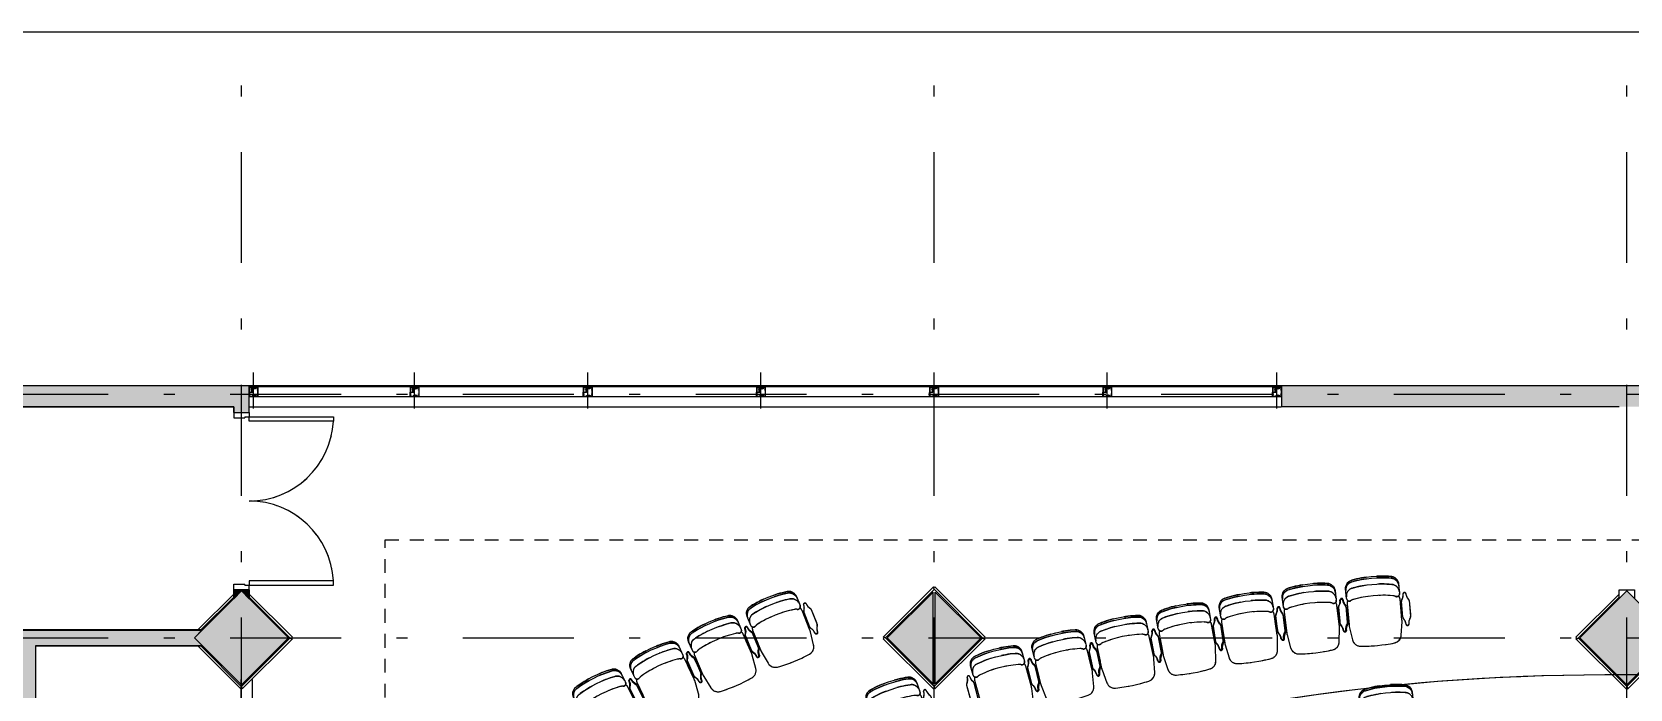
# Model space of a CAD drawing. Header units: millimetres. Extents: x 182 to 575, y -105 to 95.
# Drawn here: x 190.65 to 205.07, y 5.89 to 11.81 of the extents above; entities that cross this region are included whole.
import ezdxf

# ---------------------------------------------------------------- set-up
doc = ezdxf.new("R2010")
doc.units = ezdxf.units.MM
doc.header["$MEASUREMENT"] = 0
for name, pattern in [('DASHDOT', [1, 0.5, -0.25, 0, -0.25]), ('HIDDEN2', [0.1875, 0.125, -0.0625]), ('XR_BL2_AND_MON-REV15$0$DASHDOT', [1, 0.5, -0.25, 0, -0.25])]:
    doc.linetypes.add(name, pattern=pattern)
for name, color, linetype in [('ALV_2', 2, 'Continuous'), ('base', 253, 'Continuous'), ('DEMOLIR', 10, 'HIDDEN2'), ('EIXOS', 31, 'DASHDOT'), ('Mob', 252, 'Continuous'), ('XR_BL2_AND_MON-REV15$0$EIXOS_PERFIL', 181, 'XR_BL2_AND_MON-REV15$0$DASHDOT'), ('XR_BL2_AND_MON-REV15$0$MARMORE', 7, 'Continuous')]:
    doc.layers.add(name, color=color, linetype=linetype)

# ---------------------------------------------------------------- blocks, each defined once
blk = doc.blocks.new('XR_BL2_AND_MON-REV15$0$P2000501')
for points in [[(0.231, -0.362, 0.149389), (0.24, -0.334), (0.24, -0.142, 0.03724), (0.239, -0.127), (0.221, -0.006, 0.342214), (0.154, 0.058, 0.051556), (-0.154, 0.058, 0.342214), (-0.221, -0.006), (-0.239, -0.127, 0.03724), (-0.24, -0.142), (-0.24, -0.334, 0.149389), (-0.231, -0.362)], [(0.24, -0.397, -0.36261), (0.178, -0.471, -0.08991), (-0.178, -0.471, -0.36261), (-0.24, -0.397)], [(0.24, -0.453, -0.36261), (0.178, -0.527, -0.08991), (-0.178, -0.527, -0.36261), (-0.24, -0.453)]]:
    blk.add_lwpolyline(points, format="xyb")
for points in [[(-0.254, -0.154, -0.164851), (-0.25, -0.166), (-0.25, -0.31, -0.164851), (-0.254, -0.322, 0.162089), (-0.273, -0.375, -1), (-0.297, -0.375, 0.162089), (-0.316, -0.322, -0.164851), (-0.32, -0.31), (-0.32, -0.166, -0.164851), (-0.316, -0.154, 0.162089), (-0.297, -0.1, -1), (-0.273, -0.1, 0.162089)], [(0.25, -0.166), (0.25, -0.31, 0.164851), (0.254, -0.322, -0.162089), (0.273, -0.375, 1), (0.297, -0.375, -0.162089), (0.316, -0.322, 0.164851), (0.32, -0.31), (0.32, -0.166, 0.164851), (0.316, -0.154, -0.162089), (0.297, -0.1, 1), (0.273, -0.1, -0.162089), (0.254, -0.154, 0.164851)], [(-0.178, -0.368, 0.08991), (0.178, -0.368, 0.086278), (0.203, -0.359, -0.57735), (0.24, -0.381), (0.24, -0.468, -0.36261), (0.178, -0.542, -0.08991), (-0.178, -0.542, -0.36261), (-0.24, -0.468), (-0.24, -0.381, -0.57735), (-0.203, -0.359, 0.086278)]]:
    blk.add_lwpolyline(points, format="xyb", close=True)
blk = doc.blocks.new('XR_BL2_AND_MON-REV15$0$P50X50')
at = {"layer": 'base'}
blk.add_hatch(color=256, dxfattribs=at).paths.add_polyline_path([(0, -0.424), (0.424, 0), (0, 0.424), (-0.424, 0)])
at = {"layer": 'base', "linetype": 'ByBlock'}
blk.add_lwpolyline([(0, -0.424), (0.424, 0), (0, 0.424), (-0.424, 0)], close=True, dxfattribs=at)
blk = doc.blocks.new('XR_BL2_AND_MON-REV15$0$PILAR 60X60_45')
at = {"layer": 'base'}
blk.add_blockref('XR_BL2_AND_MON-REV15$0$P50X50', (0, 0), dxfattribs=at)
blk = doc.blocks.new('XR_BL2_AND_MON-REV15$0$PILAR_60X60_JUNTA')
at = {"layer": 'base'}
for points in [[(-0.414, 0.01), (0, 0.424), (0.414, 0.01)], [(-0.414, -0.01), (0, -0.424), (0.414, -0.01)]]:
    blk.add_hatch(color=256, dxfattribs=at).paths.add_polyline_path(points)
at = {"layer": 'base', "linetype": 'ByBlock'}
for points in [[(-0.414, 0.01), (0, 0.424), (0.414, 0.01)], [(-0.414, -0.01), (0, -0.424), (0.414, -0.01)]]:
    blk.add_lwpolyline(points, close=True, dxfattribs=at)
at = {"layer": 'base'}
blk.add_point((0, 0), dxfattribs=at)
blk = doc.blocks.new('XR_BL2_AND_MON-REV15$0$P_M')
at = {"layer": 'XR_BL2_AND_MON-REV15$0$MARMORE'}
for p, q in [((-0.007, 0.035), (-0.46, -0.417)), ((0.007, 0.021), (-0.445, -0.431)), ((0.007, 0.021), (-0.007, 0.035)), ((0, 0.028), (0.007, 0.035)), ((0.438, -0.424), (0, 0.014)), ((-0.453, -0.424), (-0.46, -0.417)), ((-0.453, -0.424), (-0.46, -0.431)), ((-0.46, -0.431), (-0.007, -0.884)), ((-0.453, -0.424), (-0.445, -0.431)), ((-0.438, -0.424), (0, -0.863)), ((-0.007, -0.87), (0.445, -0.417)), ((0.445, -0.417), (0.46, -0.431)), ((0.453, -0.424), (0.46, -0.417)), ((-0.007, -0.87), (0.007, -0.884)), ((0, -0.877), (-0.007, -0.884))]:
    blk.add_line(p, q, dxfattribs=at)
for points in [[(0.46, -0.417), (0.007, 0.035)], [(0.007, -0.884), (0.46, -0.431)]]:
    blk.add_lwpolyline(points, dxfattribs=at)
blk = doc.blocks.new('XR_BL2_AND_MON-REV15$0$PERFIL_UNIT_ALCOA')
at = {"color": 1}
for p, q in [((-34, 19), (-34, 13)), ((-34, 13), (-15, 13)), ((-33, 83), (-32, 83)), ((-33, 76), (-33, 83)), ((-32, 76), (-33, 76)), ((-33, 43), (-32, 43)), ((-33, 36), (-33, 43)), ((-32, 36), (-33, 36)), ((-32, 80), (-32, 79)), ((-31, 80), (-32, 80)), ((-32, 79), (-31, 79)), ((-32, 40), (-32, 39)), ((-31, 40), (-32, 40)), ((-32, 39), (-31, 39)), ((-31, 82), (-31, 80)), ((-31, 79), (-31, 77)), ((-31, 42), (-31, 40)), ((-31, 39), (-31, 37)), ((-15, 19), (-21, 19)), ((-15, 19), (-21, 19)), ((-21, 13), (-15, 13)), ((-19, 19), (-13, 19)), ((-15, 19), (-15, 13)), ((-7, 95), (-9, 95)), ((-7, 95), (-9, 95)), ((-9, 92), (-5, 92)), ((-9, 27), (-5, 27)), ((-7, 24), (-9, 24)), ((-7, 24), (-9, 24)), ((-6, 95), (-8, 97)), ((-7, 96), (-8, 97)), ((-8, 96), (-7, 97)), ((-8, 96), (-7, 97)), ((-8, 96), (-7, 97)), ((-8, 97), (-8, 97)), ((-6, 95), (-8, 97)), ((-7, 96), (-8, 97)), ((-8, 96), (-7, 97)), ((-8, 96), (-7, 97)), ((-8, 96), (-7, 97)), ((-8, 97), (-8, 97)), ((-7, 96), (-8, 96)), ((-8, 96), (-8, 96)), ((-7, 96), (-8, 96)), ((-8, 96), (-8, 96)), ((-6, 24), (-8, 22)), ((-6, 24), (-8, 22)), ((-7, 23), (-8, 22)), ((-7, 23), (-8, 22)), ((-8, 23), (-8, 23)), ((-8, 23), (-7, 22)), ((-8, 23), (-7, 22)), ((-7, 23), (-8, 22)), ((-7, 23), (-8, 22)), ((-8, 23), (-8, 23)), ((-8, 23), (-7, 22)), ((-8, 23), (-7, 22)), ((-8, 22), (-7, 22)), ((-8, 22), (-8, 22)), ((-8, 22), (-7, 22)), ((-8, 22), (-8, 22)), ((-5, 95), (-7, 97)), ((-5, 95), (-7, 97)), ((-7, 95), (-4, 97)), ((-7, 95), (-5, 97)), ((-7, 95), (-5, 97)), ((-7, 96), (-6, 97)), ((-7, 96), (-6, 97)), ((-5, 95), (-7, 97)), ((-5, 95), (-7, 97)), ((-7, 95), (-4, 97)), ((-7, 95), (-5, 97)), ((-7, 95), (-5, 97)), ((-7, 96), (-6, 97)), ((-7, 96), (-6, 97)), ((-7, 95), (-7, 96)), ((-7, 95), (-7, 96)), ((-6, 95), (-7, 96)), ((-6, 95), (-7, 96)), ((-4, 95), (-7, 95)), ((-4, 95), (-7, 95)), ((-6, 95), (-7, 95)), ((-6, 95), (-7, 95)), ((-4, 24), (-7, 24)), ((-7, 24), (-7, 23)), ((-4, 24), (-7, 24)), ((-7, 24), (-7, 23)), ((-5, 24), (-7, 22)), ((-5, 24), (-7, 22)), ((-6, 24), (-7, 23)), ((-6, 24), (-7, 23)), ((-7, 24), (-4, 22)), ((-5, 24), (-7, 22)), ((-5, 24), (-7, 22)), ((-6, 24), (-7, 23)), ((-6, 24), (-7, 23)), ((-7, 24), (-4, 22)), ((-7, 23), (-5, 22)), ((-7, 23), (-5, 22)), ((-7, 23), (-6, 22)), ((-7, 23), (-6, 22)), ((-7, 23), (-5, 22)), ((-7, 23), (-5, 22)), ((-7, 23), (-6, 22)), ((-7, 23), (-6, 22)), ((-4, 95), (-6, 97)), ((-4, 95), (-6, 97)), ((-4, 95), (-6, 97)), ((-6, 95), (-4, 97)), ((-6, 95), (-4, 97)), ((-4, 95), (-6, 97)), ((-4, 95), (-6, 97)), ((-4, 95), (-6, 97)), ((-6, 95), (-4, 97)), ((-6, 95), (-4, 97)), ((-4, 24), (-6, 22)), ((-4, 24), (-6, 22)), ((-6, 24), (-4, 22)), ((-6, 24), (-4, 22)), ((-4, 24), (-6, 22)), ((-4, 24), (-6, 22)), ((-6, 24), (-4, 22)), ((-6, 24), (-4, 22)), ((-4, 23), (-6, 22)), ((-4, 23), (-6, 22)), ((-3, 96), (-5, 97)), ((-4, 96), (-5, 97)), ((-5, 95), (-3, 97)), ((-5, 95), (-3, 97)), ((-3, 96), (-5, 97)), ((-4, 96), (-5, 97)), ((-5, 95), (-3, 97)), ((-5, 95), (-3, 97)), ((-5, 92), (-1, 92)), ((-5, 27), (-1, 27)), ((-5, 24), (-3, 22)), ((-5, 24), (-3, 22)), ((-5, 24), (-3, 22)), ((-5, 24), (-3, 22)), ((-3, 23), (-5, 22)), ((-4, 23), (-5, 22)), ((-3, 23), (-5, 22)), ((-4, 23), (-5, 22)), ((-3, 96), (-4, 97)), ((-3, 96), (-4, 97)), ((-3, 96), (-4, 97)), ((-3, 96), (-4, 97)), ((-4, 96), (-4, 95)), ((-4, 96), (-4, 95)), ((-4, 96), (-3, 96)), ((-4, 96), (-3, 96)), ((-4, 95), (-4, 95)), ((-4, 95), (-4, 95)), ((-2, 95), (-4, 95)), ((-4, 95), (-4, 95)), ((-4, 95), (-4, 95)), ((-2, 95), (-4, 95)), ((-4, 23), (-4, 24)), ((-4, 23), (-4, 24)), ((-4, 24), (-4, 24)), ((-4, 24), (-4, 23)), ((-2, 24), (-4, 24)), ((-4, 24), (-4, 24)), ((-4, 24), (-4, 23)), ((-2, 24), (-4, 24)), ((-3, 23), (-4, 22)), ((-3, 23), (-4, 22)), ((-4, 23), (-3, 22)), ((-3, 23), (-4, 22)), ((-3, 23), (-4, 22)), ((-4, 23), (-3, 22)), ((0, 19), (-4, 4)), ((-4, 13), (-4, 3)), ((-4, 8), (-4, 4)), ((-3, 97), (-3, 97)), ((-3, 96), (-3, 97)), ((-3, 97), (-3, 97)), ((-3, 96), (-3, 97)), ((-3, 96), (-3, 96)), ((-3, 96), (-3, 96)), ((-3, 23), (-3, 22)), ((-3, 23), (-3, 22)), ((-3, 22), (-3, 22)), ((-3, 22), (-3, 22)), ((-3, 22), (-3, 22)), ((-3, 22), (-3, 22)), ((10, 19), (0, 19)), ((18, 27), (9, 27)), ((9, 27), (9, 27)), ((9, 27), (9, 27)), ((9, 27), (9, 26)), ((9, 26), (9, 26)), ((9, 25), (9, 25)), ((9, 25), (9, 24)), ((9, 24), (9, 24)), ((10, 26), (10, 26)), ((10, 26), (17, 25)), ((17, 25), (10, 25)), ((10, 25), (10, 25)), ((10, 24), (10, 24)), ((10, 24), (12, 24)), ((10, 19), (13, 4)), ((12, 39), (26, 39)), ((12, 24), (12, 23)), ((12, 23), (12, 23)), ((12, 23), (12, 23)), ((12, 23), (12, 23)), ((12, 22), (12, 22)), ((12, 22), (12, 21)), ((12, 21), (12, 21)), ((12, 21), (12, 21)), ((12, 21), (15, 21)), ((15, 43), (13, 43)), ((13, 43), (13, 43)), ((13, 42), (13, 42)), ((13, 42), (13, 40)), ((13, 40), (13, 40)), ((13, 40), (13, 39)), ((13, 39), (13, 39)), ((13, 39), (13, 37)), ((13, 37), (13, 37)), ((13, 36), (13, 36)), ((13, 36), (15, 36)), ((13, 13), (13, 3)), ((13, 8), (13, 4)), ((15, 36), (15, 43)), ((15, 41), (16, 40)), ((15, 38), (15, 41)), ((15, 40), (15, 40)), ((15, 38), (15, 38)), ((15, 38), (16, 38)), ((15, 23), (15, 24)), ((16, 23), (15, 23)), ((15, 23), (15, 23)), ((15, 21), (16, 22)), ((15, 21), (15, 21)), ((15, 21), (15, 21)), ((16, 41), (17, 40)), ((16, 38), (16, 41)), ((16, 40), (16, 40)), ((16, 38), (16, 40)), ((16, 38), (17, 38)), ((16, 38), (16, 38)), ((16, 24), (18, 24)), ((16, 23), (16, 23)), ((16, 22), (16, 22)), ((17, 38), (18, 41)), ((17, 38), (17, 40)), ((17, 40), (17, 40)), ((17, 38), (17, 38)), ((17, 38), (18, 38)), ((17, 25), (17, 25)), ((17, 25), (17, 25)), ((17, 25), (17, 25)), ((17, 25), (17, 25)), ((17, 25), (17, 25)), ((18, 41), (18, 40)), ((18, 38), (19, 41)), ((18, 38), (18, 40)), ((18, 40), (19, 40)), ((18, 38), (18, 38)), ((18, 38), (19, 38)), ((18, 24), (18, 27)), ((18, 27), (18, 27)), ((18, 27), (18, 27)), ((18, 24), (18, 24)), ((18, 24), (18, 24)), ((19, 41), (19, 40)), ((19, 38), (20, 41)), ((19, 40), (19, 40)), ((19, 40), (20, 40)), ((19, 38), (19, 40)), ((19, 38), (20, 38)), ((19, 38), (19, 38)), ((19, 38), (19, 38)), ((20, 41), (20, 40)), ((20, 38), (20, 40)), ((20, 40), (21, 40)), ((20, 38), (21, 38)), ((21, 38), (21, 41)), ((21, 41), (21, 40)), ((21, 38), (21, 40)), ((21, 40), (22, 40)), ((21, 38), (21, 38)), ((21, 38), (22, 38)), ((22, 38), (22, 41)), ((22, 41), (22, 40)), ((22, 38), (22, 40)), ((22, 40), (23, 40)), ((22, 38), (22, 38)), ((22, 38), (23, 38)), ((23, 38), (23, 41)), ((23, 41), (24, 40)), ((23, 38), (24, 40)), ((23, 38), (23, 38)), ((23, 38), (23, 38)), ((24, 40), (24, 40)), ((24, 39), (24, 40)), ((24, 19), (24, 13)), ((31, 13), (24, 13)), ((43, 13), (24, 13)), ((26, 19), (32, 19)), ((26, 19), (45, 19)), ((39, 82), (39, 80)), ((39, 80), (40, 80)), ((39, 79), (39, 77)), ((40, 79), (39, 79)), ((41, 83), (40, 83)), ((40, 80), (40, 79)), ((40, 76), (41, 76)), ((41, 76), (41, 83)), ((43, 19), (43, 13))]:
    blk.add_line(p, q, dxfattribs=at)
for points in [[(-33, 19), (0, 19), (0, 19), (0, 24), (0, 24), (-3, 24, 1), (-3, 23), (-3, 23), (-3, 22), (-8, 22), (-8, 23), (-7, 23, 1), (-7, 24), (-10, 24), (-10, 23, -0.414214), (-12, 21), (-32, 21, -0.414214), (-34, 23), (-34, 96, -0.414214), (-32, 98), (-10, 98), (-10, 98), (-10, 95), (-10, 95, 0.419197), (-10, 95), (-7, 95, 1.022616), (-7, 96), (-8, 96), (-8, 97), (-3, 97), (-3, 96), (-3, 96, 1), (-3, 95), (0, 95), (0, 95), (0, 99), (-35, 99), (-35, 99), (-35, 18, 0.414214), (-35, 17), (-34, 17, 0.414214), (-34, 18), (-34, 19, -0.414214), (-33, 19)], [(40, 97), (14, 97, 0.414214), (12, 95), (12, 91, -0.414214), (10, 89), (-4, 89), (-4, 86), (-5, 86), (-5, 89), (-13, 89, -1.000008), (-13, 91), (-5, 92), (-5, 92), (10, 92), (10, 99, -0.414214), (10, 99), (44, 99, -0.414214), (45, 99), (45, 63, -0.406616), (44, 62), (18, 62, 0.414214), (17, 62), (17, 27, -0.414214), (17, 27), (-5, 27), (-13, 28, -1.000008), (-13, 30), (-5, 30), (-5, 33), (-4, 33), (-4, 30), (13, 30, 0.414214), (15, 32), (15, 65, -0.414214), (15, 65), (40, 65, 0.414214), (42, 67), (42, 95, 0.414214), (40, 97)], [(19, 56), (19, 30), (18, 30, 1), (18, 29), (19, 29), (19, 24), (16, 24, 0.414173), (15, 23), (15, 23), (16, 23, -0.585709), (16, 22), (16, 21, -0.26127), (15, 21), (12, 21, -0.253886), (12, 21), (11, 22, -0.595041), (11, 23), (12, 23), (12, 23, 0.414173), (12, 24), (10, 24, 0.414214), (10, 23), (10, 20, 0.414214), (10, 19), (44, 19, 0.414214), (45, 20), (45, 62, 0.414214), (44, 62), (19, 62, 0.414214), (19, 62), (19, 57), (18, 57, 1), (18, 56), (19, 56)], [(13, 22), (13, 24), (13, 24, -0.414214), (13, 24), (13, 24), (14, 24), (14, 24, -0.414214), (15, 24), (15, 24), (15, 22), (15, 22, -0.414214), (14, 22), (14, 22), (13, 22), (13, 22, -0.414214), (13, 22)], [(20, 22), (19, 22, 0.414214), (18, 22), (18, 21, 0.414214), (19, 21), (43, 21), (43, 61), (20, 61), (20, 23, -0.414214), (20, 22)]]:
    blk.add_lwpolyline(points, format="xyb", dxfattribs=at)
for points in [[(-7, 96), (-8, 96), (-8, 97), (-3, 97), (-3, 96), (-4, 96)], [(-7, 96), (-8, 96), (-8, 97), (-3, 97), (-3, 96), (-4, 96)], [(-7, 23), (-8, 23), (-8, 22), (-3, 22), (-3, 23), (-4, 23)], [(-7, 23), (-8, 23), (-8, 22), (-3, 22), (-3, 23), (-4, 23)]]:
    blk.add_lwpolyline(points, dxfattribs=at)
for centre, radius, start, end in [((-32, 82), 0.869, 0, 90), ((-32, 77), 0.869, 270, 0), ((-32, 42), 0.869, 0, 90), ((-32, 37), 0.869, 270, 0), ((-9, 93), 1.57, 97.3776, 269.717), ((-9, 25), 1.57, 90.283, 262.6224), ((-2, 93), 1.44, 277.4115, 92.3804), ((-2, 25), 1.44, 267.6196, 82.5885), ((9, 27), 0.3, 90.0002, 173.0764), ((10, 26), 0.5, 173.0802, 360), ((10, 25), 0.3, 86.9206, 179.9979), ((10, 24), 0.3, 180, 270), ((12, 24), 0.3, 360, 90), ((12, 23), 0.184, 90, 194.9998), ((12, 21), 0.184, 202.0192, 270), ((16, 24), 0.3, 90, 180), ((15, 21), 0.184, 270, 337.9776), ((16, 23), 0.184, 344.9975, 90), ((17, 25), 0.2, 0, 86.4562), ((17, 25), 0.2, 266.9225, 0), ((18, 27), 0.3, 0, 90), ((18, 24), 0.3, 270, 0), ((40, 82), 0.869, 90, 180), ((40, 77), 0.869, 180, 270)]:
    blk.add_arc(centre, radius, start, end, dxfattribs=at)
at = {"color": 1, "extrusion": (0, 0, -1)}
for centre, major_axis in [((13, 42), (0.573, -0.573)), ((13, 37), (0.573, 0.573))]:
    blk.add_ellipse(centre, major_axis=major_axis, ratio=1, start_param=2.356194, end_param=3.926991, dxfattribs=at)
at = {"color": 1}
for points, knots in [([(25, 39), (25, 39), (25, 39), (25, 39), (25, 39), (25, 39), (25, 39), (25, 39), (25, 39), (24, 39), (24, 39), (24, 39), (24, 39), (24, 39), (24, 39), (24, 39), (24, 39), (24, 39), (24, 39), (24, 39), (24, 39), (24, 39), (24, 39), (24, 39), (24, 39), (24, 39), (24, 39), (24, 39), (24, 38), (23, 38), (23, 38), (23, 38), (23, 38), (23, 38)], [0, 0, 0, 0, 0.051439, 0.072585, 0.094945, 0.148925, 0.177318, 0.208117, 0.229263, 0.263962, 0.286322, 0.316684, 0.341831, 0.370224, 0.385176, 0.410323, 0.432683, 0.466448, 0.484229, 0.519793, 0.54494, 0.583668, 0.608815, 0.635405, 0.653187, 0.684808, 0.766724, 0.798345, 0.829966, 0.855113, 0.870066, 0.927124, 1, 1, 1, 1]), ([(25, 39), (25, 39), (25, 40), (25, 40), (25, 40), (25, 40), (24, 40), (25, 40), (24, 40), (24, 40), (24, 40), (24, 40), (24, 40), (24, 40), (24, 40), (24, 40), (24, 40), (24, 40), (24, 40), (24, 40), (24, 40), (24, 40), (24, 40), (24, 40), (24, 40)], [0, 0, 0, 0, 0.07678, 0.102261, 0.156401, 0.18506, 0.227914, 0.244954, 0.311716, 0.342019, 0.377118, 0.407421, 0.432902, 0.525013, 0.566753, 0.587018, 0.625497, 0.657854, 0.688156, 0.805193, 0.825457, 0.896684, 0.922166, 1, 1, 1, 1])]:
    blk.add_open_spline(points, degree=3, knots=knots, dxfattribs=at)
at = {"layer": 'XR_BL2_AND_MON-REV15$0$EIXOS_PERFIL', "linetype": 'ByBlock', "ltscale": 0.1}
blk.add_line((5, 207), (5, -115), dxfattribs=at)
blk = doc.blocks.new('XR_BL2_AND_MON-REV15$0$A$C10B331E6')
at = {"layer": 'base'}
for p, q in [((-0.15, 0), (-0.15, -9.313, 2.33)), ((-0.06, 0, 197.496), (-0.06, -9.313, 199.826)), ((-0.05, 0, 179.853), (-0.05, -9.313, 199.826))]:
    blk.add_line(p, q, dxfattribs=at)
at = {"layer": 'base', "elevation": 179.853}
blk.add_lwpolyline([(-0.06, -9.313), (-0.05, -9.313)], dxfattribs=at)
at = {"layer": 'base', "linetype": 'ByBlock', "ltscale": 0.1, "xscale": -0.001000000000203727, "yscale": 0.001000000000203727, "zscale": 0.0009999999999763531, "rotation": 90}
for p in [(-0.047, -0.035, 197.496), (-0.047, -1.566), (-0.047, -3.129), (-0.047, -4.691), (-0.047, -6.254), (-0.047, -7.816), (-0.047, -9.269, 179.853)]:
    blk.add_blockref('XR_BL2_AND_MON-REV15$0$PERFIL_UNIT_ALCOA', p, dxfattribs=at)

msp = doc.modelspace()

# ---------------------------------------------------------------- hatches: boundary and pattern name
at = {"layer": 'base'}
for points in [[(192.471, 8.432), (192.471, 8.382), (192.611, 8.382), (192.611, 8.622), (189.341, 8.622), (189.341, 8.432)], [(208.158, 8.432), (208.158, 8.622), (201.924, 8.622), (201.924, 8.432), (204.971, 8.432), (205.111, 8.432)], [(192.471, 6.701), (192.471, 6.782), (192.611, 6.782), (192.611, 6.701), (192.541, 6.771)], [(187.486, 2.119), (187.486, 3.866), (187.316, 3.866), (187.316, 3.776), (187.346, 3.776), (187.346, 0.322), (187.316, 0.322), (187.316, 0.232), (187.486, 0.232), (187.486, 1.979), (190.545, 1.979), (190.545, -2.181), (189.058, -2.181), (189.058, -2.321), (190.735, -2.321), (190.735, -2.181), (190.685, -2.181), (190.685, -0.419), (192.446, -0.419), (192.446, -1.922), (192.541, -1.827), (192.636, -1.922), (192.636, 2.359), (191.535, 2.359), (191.535, 2.219), (192.446, 2.219), (192.446, -0.279), (190.685, -0.279), (190.685, 2.219), (190.735, 2.219), (190.735, 2.359), (190.685, 2.359), (190.685, 6.279), (192.187, 6.279), (192.117, 6.349), (192.187, 6.419), (189.058, 6.419), (189.058, 6.279), (190.545, 6.279), (190.545, 2.119)]]:
    msp.add_hatch(color=256, dxfattribs=at).paths.add_polyline_path(points)

# ---------------------------------------------------------------- linework, layer by layer
at = {"layer": 'ALV_2'}
for p, q in [((192.471, 8.382, -195.166), (192.611, 8.382, -195.166)), ((192.471, 8.382, -195.166), (192.471, 8.332, -195.166)), ((192.611, 8.382, -195.166), (192.611, 8.342, -195.166)), ((192.471, 8.332, -195.166), (192.571, 8.332, -195.166)), ((192.571, 8.342, -195.166), (192.611, 8.342, -195.166)), ((192.571, 8.342, -195.166), (192.571, 8.332, -195.166)), ((192.471, 6.832, -195.166), (192.571, 6.832, -195.166)), ((192.471, 6.782, -195.166), (192.471, 6.832, -195.166)), ((192.471, 6.782, -195.166), (192.611, 6.782, -195.166)), ((192.571, 6.822, -195.166), (192.571, 6.832, -195.166)), ((192.571, 6.822, -195.166), (192.611, 6.822, -195.166)), ((192.611, 6.782, -195.166), (192.611, 6.822, -195.166)), ((192.536, 5.971, 195.166), (192.536, 5.699, 195.166)), ((192.636, 5.971, 195.166), (192.636, 5.699, 195.166))]:
    msp.add_line(p, q, dxfattribs=at)
at = {"layer": 'ALV_2', "elevation": -195.166}
for points in [[(192.611, 8.302), (192.611, 8.342), (193.371, 8.342), (193.371, 8.302)], [(192.611, 6.862), (192.611, 6.822), (193.371, 6.822), (193.371, 6.862)]]:
    msp.add_lwpolyline(points, close=True, dxfattribs=at)
at = {"layer": 'ALV_2'}
for centre, start, end in [((192.61, 8.344, -195.166), 270.0576, 356.8461), ((192.61, 6.82, -195.166), 3.1539, 89.9424)]:
    msp.add_arc(centre, 0.762, start, end, dxfattribs=at)
at = {"layer": 'base'}
for p, q in [((192.611, 8.622, 195.166), (189.341, 8.622, 195.166)), ((192.611, 8.382, 195.166), (192.611, 8.622, 195.166)), ((201.924, 8.622, 195.166), (201.924, 8.432, 195.166)), ((205.041, 8.622, 195.166), (201.924, 8.622, 195.166)), ((208.158, 8.622, 195.166), (205.041, 8.622, 195.166)), ((192.471, 8.432, 195.166), (189.341, 8.432, 195.166)), ((192.471, 8.382, 195.166), (192.471, 8.432, 195.166)), ((192.471, 8.382, 195.166), (192.611, 8.382, 195.166)), ((192.611, 8.432, 195.166), (201.923, 8.432, 195.166)), ((204.971, 8.432, 195.166), (201.924, 8.432, 195.166)), ((192.471, 6.782, 195.166), (192.611, 6.782, 195.166)), ((192.471, 6.782, 195.166), (192.471, 6.701, 195.166)), ((192.611, 6.782, 195.166), (192.471, 6.782, 195.166)), ((192.611, 6.701, 195.166), (192.611, 6.782, 195.166)), ((192.471, 6.715), (192.177, 6.422)), ((192.986, 6.34), (192.611, 6.715)), ((204.971, 6.715), (204.595, 6.34)), ((189.058, 6.419, 195.166), (192.187, 6.419, 195.166)), ((189.058, 6.417, 195.166), (192.187, 6.417, 195.166)), ((192.541, 5.908), (192.979, 6.347)), ((192.986, 6.34), (193, 6.354)), ((192.993, 6.347), (193, 6.34)), ((204.595, 6.34), (204.581, 6.354)), ((204.588, 6.347), (204.581, 6.34)), ((204.602, 6.347), (205.048, 5.901)), ((205.041, 5.908), (205.479, 6.347)), ((190.685, 2.357, 195.166), (190.685, 6.277, 195.166)), ((190.685, 6.277, 195.166), (192.187, 6.277, 195.166)), ((192.149, 6.272), (192.534, 5.887)), ((192.177, 6.272), (192.548, 5.901)), ((192.548, 5.887), (193, 6.34)), ((204.581, 6.34), (205.034, 5.887)), ((205.048, 5.887), (205.5, 6.34)), ((199.059, 6.19, 195.166), (198.909, 6.04, 195.166)), ((205.241, 6.013, 195.166), (204.841, 6.013, 195.166)), ((192.541, 5.894), (192.534, 5.887)), ((192.541, 5.894), (192.548, 5.901)), ((192.541, 5.894), (192.548, 5.887)), ((205.041, 5.894), (205.034, 5.887)), ((205.041, 5.894), (205.048, 5.901)), ((205.041, 5.894), (205.048, 5.887))]:
    msp.add_line(p, q, dxfattribs=at)
at = {"layer": 'base', "linetype": 'HIDDEN2'}
for p, q in [((193.836, 7.232, 195.166), (216.246, 7.232, 195.166)), ((193.836, -0.041, 195.166), (193.836, 7.232, 195.166))]:
    msp.add_line(p, q, dxfattribs=at)
at = {"layer": 'base'}
msp.add_lwpolyline([(228.455, -4.97), (181.939, -4.97), (181.939, 11.813), (228.455, 11.813)], close=True, dxfattribs=at)
at = {"layer": 'base', "elevation": 195.166}
for points in [[(192.471, 8.432), (192.471, 8.382), (192.611, 8.382), (192.611, 8.622), (189.341, 8.622), (189.341, 8.432)], [(192.471, 6.701), (192.471, 6.782), (192.611, 6.782), (192.611, 6.701), (192.541, 6.771)]]:
    msp.add_lwpolyline(points, close=True, dxfattribs=at)
for points in [[(204.971, 6.701), (204.971, 6.782), (205.111, 6.782), (205.111, 6.701)], [(189.058, -2.321), (190.735, -2.321), (190.735, -2.181), (190.685, -2.181), (190.685, -0.419), (192.446, -0.419), (192.446, -1.922), (192.541, -1.827), (192.636, -1.922), (192.636, 2.359), (191.535, 2.359), (191.535, 2.219), (192.446, 2.219), (192.446, -0.279), (190.685, -0.279), (190.685, 2.219), (190.735, 2.219), (190.735, 2.359), (190.685, 2.359), (190.685, 6.279), (192.187, 6.279), (192.117, 6.349), (192.187, 6.419), (189.058, 6.419)], [(192.192, 6.422), (192.117, 6.347), (192.192, 6.272)], [(198.523, 6.19), (198.673, 6.04)], [(198.523, 6.19), (198.673, 6.04)], [(199.059, 6.19), (198.909, 6.04)]]:
    msp.add_lwpolyline(points, dxfattribs=at)
at = {"layer": 'base'}
for points in [[(192.471, 6.743), (192.149, 6.422)], [(193, 6.354), (192.611, 6.743)], [(204.971, 6.743), (204.581, 6.354)]]:
    msp.add_lwpolyline(points, dxfattribs=at)
for centre, end in [((204.856, -13.255), 125.7567), ((204.856, -13.255), 125.7567), ((204.856, -13.255, 195.166), 124.8863), ((204.856, -13.255, 195.166), 124.8863)]:
    msp.add_arc(centre, 19.268, 90.0457, end, dxfattribs=at)
at = {"layer": 'DEMOLIR'}
for p, q in [((192.471, 8.332, -195.166), (192.571, 8.332, -195.166)), ((192.571, 8.342, -195.166), (192.611, 8.342, -195.166)), ((192.571, 8.342, -195.166), (192.571, 8.332, -195.166)), ((192.471, 6.832, -195.166), (192.571, 6.832, -195.166)), ((192.471, 6.782, -195.166), (192.471, 6.832, -195.166)), ((192.571, 6.822, -195.166), (192.571, 6.832, -195.166)), ((192.571, 6.822, -195.166), (192.611, 6.822, -195.166)), ((192.611, 6.782, -195.166), (192.611, 6.822, -195.166)), ((192.536, 5.971, 195.166), (192.536, 5.699, 195.166)), ((192.636, 5.971, 195.166), (192.636, 5.699, 195.166)), ((192.541, 5.894), (192.534, 5.887)), ((192.541, 5.894), (192.548, 5.901)), ((192.541, 5.894), (192.548, 5.887))]:
    msp.add_line(p, q, dxfattribs=at)
at = {"layer": 'DEMOLIR', "elevation": -195.166}
for points in [[(192.611, 8.302), (192.611, 8.342), (193.371, 8.342), (193.371, 8.302)], [(192.611, 6.862), (192.611, 6.822), (193.371, 6.822), (193.371, 6.862)]]:
    msp.add_lwpolyline(points, close=True, dxfattribs=at)
at = {"layer": 'DEMOLIR'}
for centre, start, end in [((192.61, 8.344, -195.166), 270.0576, 356.8461), ((192.61, 6.82, -195.166), 3.1539, 89.9424)]:
    msp.add_arc(centre, 0.762, start, end, dxfattribs=at)
at = {"layer": 'EIXOS', "linetype": 'DASHDOT', "ltscale": 2}
for p, q in [((192.541, -4.97), (192.541, 11.813)), ((198.791, -4.97), (198.791, 11.813)), ((205.041, -4.97), (205.041, 11.813)), ((181.939, 8.547), (228.455, 8.547)), ((181.939, 6.347), (228.455, 6.347))]:
    msp.add_line(p, q, dxfattribs=at)

# ---------------------------------------------------------------- block references
at = {"layer": 'base', "xscale": -1}
for name, p, rotation in [('XR_BL2_AND_MON-REV15$0$A$C10B331E6', (201.924, 8.672, 175.192), 270), ('XR_BL2_AND_MON-REV15$0$PILAR 60X60_45', (192.541, 6.347), 90), ('XR_BL2_AND_MON-REV15$0$PILAR_60X60_JUNTA', (198.791, 6.347), 90), ('XR_BL2_AND_MON-REV15$0$PILAR 60X60_45', (205.041, 6.347), 90)]:
    msp.add_blockref(name, p, dxfattribs=dict(at, rotation=rotation))
at = {"layer": 'base', "rotation": 89.99999999999999}
msp.add_blockref('XR_BL2_AND_MON-REV15$0$P_M', (198.367, 6.347), dxfattribs=at)
at = {"layer": 'DEMOLIR'}
for p, rotation in [((202.786, 6.345, 195.166), 185.3445009394771), ((197.5, 6.196, 195.166), 201.8565292584853), ((201.671, 6.196, 195.166), 188.6273702527839), ((202.227, 6.279, 195.166), 186.9859355961316), ((201.117, 6.097, 195.166), 190.268804909437), ((196.981, 5.979, 195.166), 203.4055139293316), ((200.566, 5.983, 195.166), 191.9102395660882), ((196.467, 5.746, 195.166), 204.9544986001748), ((200.018, 5.851, 195.166), 193.551674222735), ((199.474, 5.706, 195.166), 195.1931088793871), ((195.961, 5.499, 195.166), 206.5034832710197), ((198.558, 5.422, 195.166), 198.7585599167971), ((202.917, 5.367, 251.107), 186.4166749246627)]:
    msp.add_blockref('XR_BL2_AND_MON-REV15$0$P2000501', p, dxfattribs=dict(at, rotation=rotation))
at = {"layer": 'Mob'}
for p, rotation in [((202.786, 6.345), 185.3445009394773), ((197.5, 6.196), 201.8565292584847), ((201.671, 6.196), 188.6273702527836), ((202.227, 6.279), 186.9859355961313), ((201.117, 6.097), 190.2688049094372), ((196.981, 5.979), 203.4055139293307), ((200.566, 5.983), 191.9102395660877), ((196.467, 5.746), 204.9544986001745), ((200.018, 5.851), 193.5516742227354), ((199.474, 5.706), 195.1931088793875), ((195.961, 5.499), 206.5034832710193), ((198.558, 5.422), 198.7585599167965), ((202.917, 5.367, 55.941), 186.4166749246625)]:
    msp.add_blockref('XR_BL2_AND_MON-REV15$0$P2000501', p, dxfattribs=dict(at, rotation=rotation))

doc.saveas('drawing.dxf')
